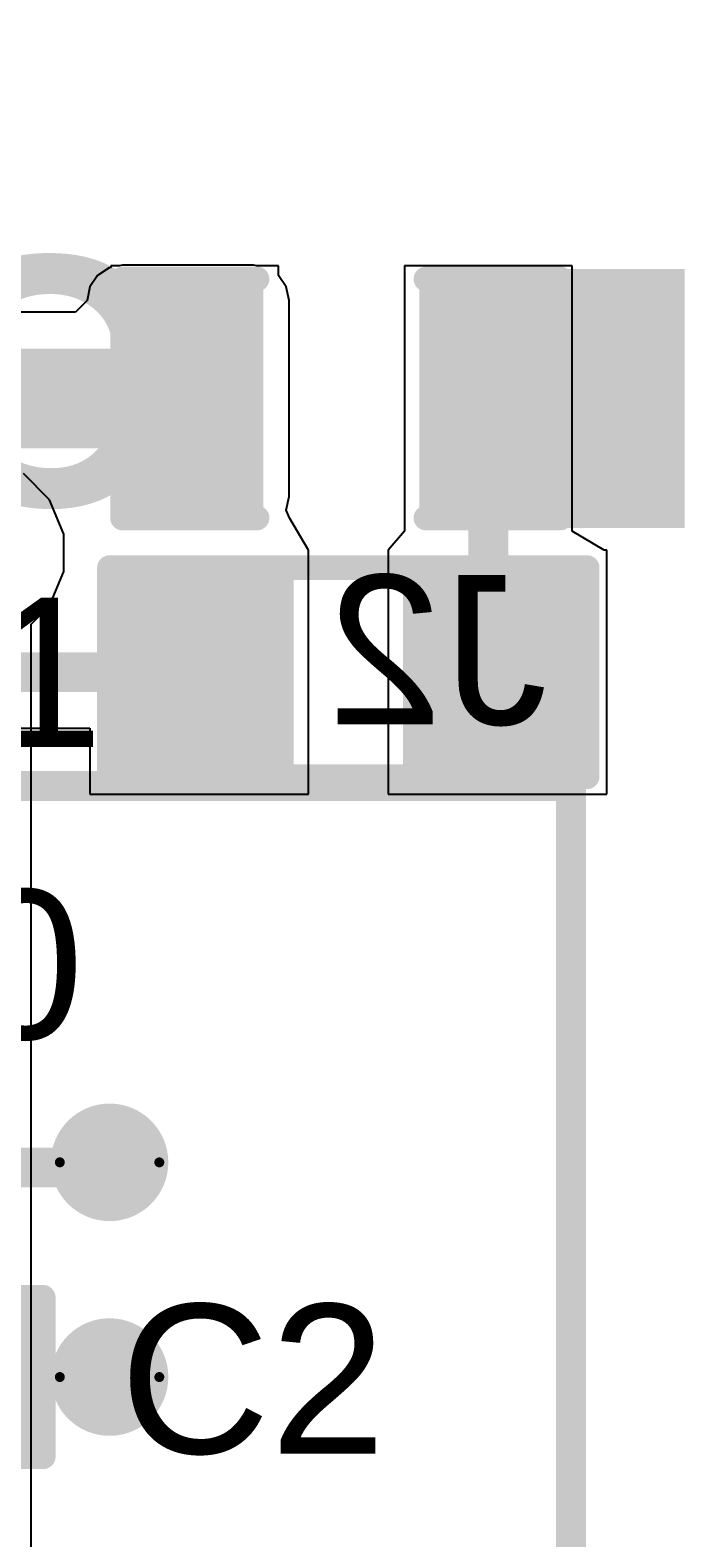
# Model space of a CAD drawing. Header units: inches. Extents: x -18 to 345, y -18 to 43.
# Drawn here: x 8.2 to 11.56, y 4.19 to 11.89 of the extents above; entities that cross this region are included whole.
import ezdxf

# ---------------------------------------------------------------- set-up
doc = ezdxf.new("R2010")
doc.units = ezdxf.units.IN
for name, color, linetype in [('Board Outline', 216, 'Continuous'), ('Bottom Layer', 5, 'Continuous'), ('Bottom Overlay', 54, 'Continuous'), ('Drill Drawing', 1, 'Continuous'), ('Top Layer', 1, 'Continuous'), ('Top Overlay', 2, 'Continuous'), ('Top Paste', 8, 'Continuous'), ('Top Solder', 216, 'Continuous'), ('Via Holes', 16, 'Continuous')]:
    doc.layers.add(name, color=color, linetype=linetype)
doc.styles.add('Arial', font='', dxfattribs={"height": 0.2})
doc.styles.add('Arial_Bold', font='', dxfattribs={"height": 0.2})
doc.styles.get('Arial').set_extended_font_data('Arial')
doc.styles.get('Arial_Bold').set_extended_font_data('Arial', bold=True)

# ---------------------------------------------------------------- blocks, each defined once
blk = doc.blocks.new('R___0603_20')
at = {"layer": 'Top Layer'}
for points in [[(-0.381, 0.4445), (-0.381, -0.4445), (-1.143, -0.4445), (-1.143, 0.4445)], [(1.143, 0.4445), (1.143, -0.4445), (0.381, -0.4445), (0.381, 0.4445)]]:
    blk.add_hatch(color=1, dxfattribs=at).paths.add_polyline_path(points)
at = {"layer": 'Top Paste'}
for points in [[(-0.381, 0.4445), (-0.381, -0.4445), (-1.143, -0.4445), (-1.143, 0.4445)], [(1.143, 0.4445), (1.143, -0.4445), (0.381, -0.4445), (0.381, 0.4445)]]:
    blk.add_hatch(color=8, dxfattribs=at).paths.add_polyline_path(points)
at = {"layer": 'Top Solder'}
for points in [[(-0.2794, 0.5461), (-0.2794, -0.5461), (-1.2446, -0.5461), (-1.2446, 0.5461)], [(1.2446, 0.5461), (1.2446, -0.5461), (0.2794, -0.5461), (0.2794, 0.5461)]]:
    blk.add_hatch(color=216, dxfattribs=at).paths.add_polyline_path(points)
at = {"layer": 'Top Overlay'}
for points in [[(-1.2192, 0.5334, 0.127, 0.127, 0), (1.2192, 0.5334, 0.127, 0.127, 0)], [(-1.2192, -0.5334, 0.127, 0.127, 0), (-1.2192, 0.5334, 0.127, 0.127, 0)], [(1.2192, -0.5334, 0.127, 0.127, 0), (1.2192, 0.5334, 0.127, 0.127, 0)], [(-1.2192, -0.5334, 0.127, 0.127, 0), (1.2192, -0.5334, 0.127, 0.127, 0)]]:
    blk.add_lwpolyline(points, format="xyseb", dxfattribs=at)
for points in [[(-1.25095, 0.5334, 0.0635, 0.0635, 1), (-1.18745, 0.5334, 0.0635, 0.0635, 1)], [(-1.25095, 0.5334, 0.0635, 0.0635, 1), (-1.18745, 0.5334, 0.0635, 0.0635, 1)], [(1.18745, 0.5334, 0.0635, 0.0635, 1), (1.25095, 0.5334, 0.0635, 0.0635, 1)], [(1.18745, 0.5334, 0.0635, 0.0635, 1), (1.25095, 0.5334, 0.0635, 0.0635, 1)], [(-1.25095, -0.5334, 0.0635, 0.0635, 1), (-1.18745, -0.5334, 0.0635, 0.0635, 1)], [(-1.25095, -0.5334, 0.0635, 0.0635, 1), (-1.18745, -0.5334, 0.0635, 0.0635, 1)], [(1.18745, -0.5334, 0.0635, 0.0635, 1), (1.25095, -0.5334, 0.0635, 0.0635, 1)], [(1.18745, -0.5334, 0.0635, 0.0635, 1), (1.25095, -0.5334, 0.0635, 0.0635, 1)]]:
    blk.add_lwpolyline(points, format="xyseb", close=True, dxfattribs=at)
blk = doc.blocks.new('LED_0603_23')
at = {"layer": 'Top Layer'}
for points in [[(-1, 0.5), (-0.5, 0.5), (-0.5, -0.5), (-1, -0.5)], [(0.5, 0.5), (1, 0.5), (1, -0.5), (0.5, -0.5)]]:
    blk.add_hatch(color=1, dxfattribs=at).paths.add_polyline_path(points)
at = {"layer": 'Top Overlay'}
blk.add_hatch(color=2, dxfattribs=at).paths.add_polyline_path([(1.1176, -0.6604), (1.7526, -0.6604), (1.7526, 0.6604), (1.1176, 0.6604)])
at = {"layer": 'Top Paste'}
for points in [[(-1, 0.5), (-0.5, 0.5), (-0.5, -0.5), (-1, -0.5)], [(0.5, 0.5), (1, 0.5), (1, -0.5), (0.5, -0.5)]]:
    blk.add_hatch(color=8, dxfattribs=at).paths.add_polyline_path(points)
at = {"layer": 'Top Solder'}
for points in [[(-1.1016, 0.6016), (-0.3984, 0.6016), (-0.3984, -0.6016), (-1.1016, -0.6016)], [(0.3984, 0.6016), (1.1016, 0.6016), (1.1016, -0.6016), (0.3984, -0.6016)]]:
    blk.add_hatch(color=216, dxfattribs=at).paths.add_polyline_path(points)
at = {"layer": 'Top Overlay'}
for points in [[(-1.1176, -0.6096, 0.127, 0.127, 0), (-1.1176, 0.6096, 0.127, 0.127, 0)], [(-1.1176, 0.6096, 0.127, 0.127, 0), (-0.4318, 0.6096, 0.127, 0.127, 0)], [(0.4318, 0.6096, 0.127, 0.127, 0), (1.1176, 0.6096, 0.127, 0.127, 0)], [(1.1176, -0.6096, 0.127, 0.127, 0), (1.1176, 0.6096, 0.127, 0.127, 0)], [(-1.1176, -0.6096, 0.127, 0.127, 0), (-0.4318, -0.6096, 0.127, 0.127, 0)], [(0.4318, -0.6096, 0.127, 0.127, 0), (1.1176, -0.6096, 0.127, 0.127, 0)]]:
    blk.add_lwpolyline(points, format="xyseb", dxfattribs=at)
for points in [[(-1.1494, 0.6096, 0.0635, 0.0635, 1), (-1.0858, 0.6096, 0.0635, 0.0635, 1)], [(-1.1494, 0.6096, 0.0635, 0.0635, 1), (-1.0858, 0.6096, 0.0635, 0.0635, 1)], [(-0.4636, 0.6096, 0.0635, 0.0635, 1), (-0.4001, 0.6096, 0.0635, 0.0635, 1)], [(0.4001, 0.6096, 0.0635, 0.0635, 1), (0.4636, 0.6096, 0.0635, 0.0635, 1)], [(1.0859, 0.6096, 0.0635, 0.0635, 1), (1.1494, 0.6096, 0.0635, 0.0635, 1)], [(1.0859, 0.6096, 0.0635, 0.0635, 1), (1.1494, 0.6096, 0.0635, 0.0635, 1)], [(-1.1494, -0.6096, 0.0635, 0.0635, 1), (-1.0858, -0.6096, 0.0635, 0.0635, 1)], [(-1.1494, -0.6096, 0.0635, 0.0635, 1), (-1.0858, -0.6096, 0.0635, 0.0635, 1)], [(-0.4636, -0.6096, 0.0635, 0.0635, 1), (-0.4001, -0.6096, 0.0635, 0.0635, 1)], [(0.4001, -0.6096, 0.0635, 0.0635, 1), (0.4636, -0.6096, 0.0635, 0.0635, 1)], [(1.0859, -0.6096, 0.0635, 0.0635, 1), (1.1494, -0.6096, 0.0635, 0.0635, 1)], [(1.0859, -0.6096, 0.0635, 0.0635, 1), (1.1494, -0.6096, 0.0635, 0.0635, 1)]]:
    blk.add_lwpolyline(points, format="xyseb", close=True, dxfattribs=at)
blk = doc.blocks.new('CR2032_BS_6_1_B_25')
at = {"layer": 'Bottom Overlay'}
for points in [[(-11.2855, 8.0299, 0.1524, 0.1524, 0), (10.9668, 8.0299, 0.1524, 0.1524, 0)], [(10.9668, 1.9369, 0.1524, 0.1524, 0), (10.9668, 8.0299, 0.1524, 0.1524, 0)]]:
    blk.add_lwpolyline(points, format="xyseb", dxfattribs=at)
blk.add_lwpolyline([(10.9287, 8.0299, 0.0762, 0.0762, 1), (11.0049, 8.0299, 0.0762, 0.0762, 1)], format="xyseb", close=True, dxfattribs=at)
blk.add_lwpolyline([(10.9287, 8.0299, 0.0762, 0.0762, 1), (11.0049, 8.0299, 0.0762, 0.0762, 1)], format="xyseb", close=True, dxfattribs=at)
blk = doc.blocks.new('C___0402_42')
at = {"layer": 'Top Layer'}
for points in [[(-0.6985, -0.3175), (-0.6985, 0.3175), (-0.2413, 0.3175), (-0.2413, -0.3175)], [(0.2413, -0.3175), (0.2413, 0.3175), (0.6985, 0.3175), (0.6985, -0.3175)]]:
    blk.add_hatch(color=1, dxfattribs=at).paths.add_polyline_path(points)
at = {"layer": 'Top Paste'}
for points in [[(-0.6985, -0.3175), (-0.6985, 0.3175), (-0.2413, 0.3175), (-0.2413, -0.3175)], [(0.2413, -0.3175), (0.2413, 0.3175), (0.6985, 0.3175), (0.6985, -0.3175)]]:
    blk.add_hatch(color=8, dxfattribs=at).paths.add_polyline_path(points)
at = {"layer": 'Top Solder'}
for points in [[(-0.7585, -0.3775), (-0.7585, 0.3775), (-0.1813, 0.3775), (-0.1813, -0.3775)], [(0.1813, -0.3775), (0.1813, 0.3775), (0.7585, 0.3775), (0.7585, -0.3775)]]:
    blk.add_hatch(color=216, dxfattribs=at).paths.add_polyline_path(points)
at = {"layer": 'Top Overlay'}
for points in [[(-0.7874, 0.4064, 0.127, 0.127, 0), (-0.7874, -0.4064, 0.127, 0.127, 0)], [(-0.2794, 0.4064, 0.127, 0.127, 0), (-0.7874, 0.4064, 0.127, 0.127, 0)], [(0.7874, 0.4064, 0.127, 0.127, 0), (0.2794, 0.4064, 0.127, 0.127, 0)], [(0.7874, 0.4064, 0.127, 0.127, 0), (0.7874, -0.4064, 0.127, 0.127, 0)], [(-0.2794, -0.4064, 0.127, 0.127, 0), (-0.7874, -0.4064, 0.127, 0.127, 0)], [(0.7874, -0.4064, 0.127, 0.127, 0), (0.2794, -0.4064, 0.127, 0.127, 0)]]:
    blk.add_lwpolyline(points, format="xyseb", dxfattribs=at)
for points in [[(-0.8191, 0.4064, 0.0635, 0.0635, 1), (-0.7556, 0.4064, 0.0635, 0.0635, 1)], [(-0.8191, 0.4064, 0.0635, 0.0635, 1), (-0.7556, 0.4064, 0.0635, 0.0635, 1)], [(-0.3111, 0.4064, 0.0635, 0.0635, 1), (-0.2477, 0.4064, 0.0635, 0.0635, 1)], [(0.2477, 0.4064, 0.0635, 0.0635, 1), (0.3111, 0.4064, 0.0635, 0.0635, 1)], [(0.7556, 0.4064, 0.0635, 0.0635, 1), (0.8191, 0.4064, 0.0635, 0.0635, 1)], [(0.7556, 0.4064, 0.0635, 0.0635, 1), (0.8191, 0.4064, 0.0635, 0.0635, 1)], [(-0.8191, -0.4064, 0.0635, 0.0635, 1), (-0.7556, -0.4064, 0.0635, 0.0635, 1)], [(-0.8191, -0.4064, 0.0635, 0.0635, 1), (-0.7556, -0.4064, 0.0635, 0.0635, 1)], [(-0.3111, -0.4064, 0.0635, 0.0635, 1), (-0.2477, -0.4064, 0.0635, 0.0635, 1)], [(0.2477, -0.4064, 0.0635, 0.0635, 1), (0.3111, -0.4064, 0.0635, 0.0635, 1)], [(0.7556, -0.4064, 0.0635, 0.0635, 1), (0.8191, -0.4064, 0.0635, 0.0635, 1)], [(0.7556, -0.4064, 0.0635, 0.0635, 1), (0.8191, -0.4064, 0.0635, 0.0635, 1)]]:
    blk.add_lwpolyline(points, format="xyseb", close=True, dxfattribs=at)

msp = doc.modelspace()

# ---------------------------------------------------------------- hatches: boundary and pattern name
at = {"layer": 'Bottom Layer'}
h = msp.add_hatch(color=5, dxfattribs=at)
edge = h.paths.add_edge_path()
edge.add_arc((8.6106, 6.1089), 0.3, 0, 360)
h = msp.add_hatch(color=5, dxfattribs=at)
edge = h.paths.add_edge_path()
edge.add_arc((8.6106, 5.0131), 0.3, 0, 360)
at = {"layer": 'Top Layer'}
msp.add_hatch(color=1, dxfattribs=at).paths.add_polyline_path([(8.6774, 9.5076), (9.3458, 9.5076), (9.3458, 10.5076), (8.6774, 10.5076)])
h = msp.add_hatch(color=1, dxfattribs=at)
edge = h.paths.add_edge_path()
edge.add_arc((8.6106, 6.1089), 0.3, 0, 360)
h = msp.add_hatch(color=1, dxfattribs=at)
edge = h.paths.add_edge_path()
edge.add_arc((8.6106, 5.0131), 0.3, 0, 360)
at = {"layer": 'Via Holes'}
h = msp.add_hatch(color=7, dxfattribs=at)
edge = h.paths.add_edge_path()
edge.add_arc((8.6106, 6.1089), 0.15, 0, 360)
h = msp.add_hatch(color=7, dxfattribs=at)
edge = h.paths.add_edge_path()
edge.add_arc((8.6106, 5.0131), 0.15, 0, 360)

# ---------------------------------------------------------------- linework, layer by layer
at = {"layer": 'Board Outline'}
msp.add_lwpolyline([(17.5, 0, 0.076, 0.076, 1), (-17.5, 0, 0.076, 0.076, 1)], format="xyseb", close=True, dxfattribs=at)
at = {"layer": 'Bottom Layer'}
for p, q in [((8.3045, 9.4909), (8.1701, 9.6253)), ((8.3772, 9.3152), (8.3045, 9.4909)), ((8.3772, 9.1252), (8.3772, 9.3152)), ((8.3045, 8.9495), (8.3772, 9.1252)), ((8.2102, 8.8553), (8.3045, 8.9495)), ((8.2102, -9.0839), (8.2102, 8.8553))]:
    msp.add_line(p, q, dxfattribs=at)
at = {"layer": 'Drill Drawing'}
for points in [[(8.8646, 6.1089, 0.0508, 0.0508, 1), (8.3566, 6.1089, 0.0508, 0.0508, 1)], [(8.3439, 6.1089, 0.0254, 0.0254, 1), (8.3693, 6.1089, 0.0254, 0.0254, 1)], [(8.8519, 6.1089, 0.0254, 0.0254, 1), (8.8773, 6.1089, 0.0254, 0.0254, 1)], [(8.8646, 5.0131, 0.0508, 0.0508, 1), (8.3566, 5.0131, 0.0508, 0.0508, 1)], [(8.3439, 5.0131, 0.0254, 0.0254, 1), (8.3693, 5.0131, 0.0254, 0.0254, 1)], [(8.8519, 5.0131, 0.0254, 0.0254, 1), (8.8773, 5.0131, 0.0254, 0.0254, 1)]]:
    msp.add_lwpolyline(points, format="xyseb", close=True, dxfattribs=at)
at = {"layer": 'Top Layer'}
for p, q in [((8.5492, 10.6358), (8.5099, 10.577)), ((8.608, 10.6751), (8.5492, 10.6358)), ((8.6172, 10.6769), (8.608, 10.6751)), ((8.6599, 10.6854), (8.6172, 10.6854)), ((8.6172, 10.6854), (8.6172, 10.6769)), ((8.6774, 10.6889), (8.6599, 10.6854)), ((9.3458, 10.6889), (8.6774, 10.6889)), ((9.3633, 10.6854), (9.3458, 10.6889)), ((9.4728, 10.6854), (9.3633, 10.6854)), ((9.4728, 10.6366), (9.4728, 10.6854)), ((9.474, 10.6358), (9.4728, 10.6366)), ((9.5133, 10.577), (9.474, 10.6358)), ((10.9728, 10.6854), (10.1172, 10.6854)), ((10.1172, 10.6854), (10.1172, 9.3298)), ((10.9728, 9.3298), (10.9728, 10.6854)), ((8.5099, 10.577), (8.4961, 10.5076)), ((9.5271, 10.5076), (9.5133, 10.577)), ((8.4961, 10.5076), (8.4364, 10.4479)), ((9.5271, 9.5076), (9.5271, 10.5076)), ((8.4364, 10.4479), (6.7863, 10.4479)), ((9.5133, 9.4382), (9.5271, 9.5076)), ((9.5306, 9.3949), (9.5133, 9.4382)), ((9.6266, 9.2329), (9.5306, 9.3949)), ((10.1172, 9.3298), (10.033, 9.2329)), ((11.1359, 9.2329), (10.9728, 9.3298)), ((9.6266, 7.9883), (9.6266, 9.2329)), ((9.6266, 9.2329), (9.6266, 9.2329)), ((9.6266, 9.2329), (9.6266, 9.2329)), ((10.033, 9.2329), (10.033, 9.2329)), ((10.033, 9.2329), (10.033, 7.9883)), ((11.1506, 9.2329), (11.1359, 9.2329)), ((11.1506, 7.9883), (11.1506, 9.2329)), ((4.8917, 8.3257), (8.509, 8.3257)), ((8.509, 8.3257), (8.509, 7.9883)), ((8.509, 7.9883), (9.6266, 7.9883)), ((10.033, 7.9883), (11.1506, 7.9883))]:
    msp.add_line(p, q, dxfattribs=at)
for points in [[(6.6294, 10.0076, 0.508, 0.508, 0), (9.045, 10.0076, 0.508, 0.508, 0)], [(10.545, 8.6574, 0.2032, 0.2032, 0), (10.545, 10.0076, 0.2032, 0.2032, 0)], [(10.545, 8.6574, 0.254, 0.254, 0), (10.5918, 8.6106, 0.254, 0.254, 0)], [(4.7737, 8.6106, 0.2032, 0.2032, 0), (9.0678, 8.6106, 0.2032, 0.2032, 0)], [(5.7914, 6.0831, 0.2032, 0.2032, 0), (8.5849, 6.0831, 0.2032, 0.2032, 0)], [(8.5849, 6.0831, 0.2032, 0.2032, 0), (8.6106, 6.1089, 0.2032, 0.2032, 0)], [(7.9538, 5.0131, 0.2032, 0.2032, 0), (8.6106, 5.0131, 0.2032, 0.2032, 0)]]:
    msp.add_lwpolyline(points, format="xyseb", dxfattribs=at)
for points in [[(8.918, 10.0076, 0.254, 0.254, 1), (9.172, 10.0076, 0.254, 0.254, 1)], [(10.4942, 10.0076, 0.1016, 0.1016, 1), (10.5958, 10.0076, 0.1016, 0.1016, 1)], [(10.4815, 8.6574, 0.127, 0.127, 1), (10.6085, 8.6574, 0.127, 0.127, 1)], [(9.017, 8.6106, 0.1016, 0.1016, 1), (9.1186, 8.6106, 0.1016, 0.1016, 1)], [(10.4942, 8.6574, 0.1016, 0.1016, 1), (10.5958, 8.6574, 0.1016, 0.1016, 1)], [(10.5283, 8.6106, 0.127, 0.127, 1), (10.6553, 8.6106, 0.127, 0.127, 1)], [(8.5341, 6.0831, 0.1016, 0.1016, 1), (8.6357, 6.0831, 0.1016, 0.1016, 1)], [(8.5341, 6.0831, 0.1016, 0.1016, 1), (8.6357, 6.0831, 0.1016, 0.1016, 1)], [(8.5598, 6.1089, 0.1016, 0.1016, 1), (8.6614, 6.1089, 0.1016, 0.1016, 1)], [(8.5598, 5.0131, 0.1016, 0.1016, 1), (8.6614, 5.0131, 0.1016, 0.1016, 1)]]:
    msp.add_lwpolyline(points, format="xyseb", close=True, dxfattribs=at)

# ---------------------------------------------------------------- block references
for name, p in [('LED_0603_23', (9.795, 10.0076)), ('R___0603_20', (9.8298, 8.6106)), ('CR2032_BS_6_1_B_25', (0, 0))]:
    msp.add_blockref(name, p)
at = {"rotation": 180}
msp.add_blockref('C___0402_42', (7.4839, 5.0131), dxfattribs=at)

# ---------------------------------------------------------------- texts
at = {"layer": 'Bottom Overlay', "style": 'Arial', "text_generation_flag": 2}
msp.add_text('J2', height=0.762, dxfattribs=at).set_placement((10.8456, 8.344))
at = {"layer": 'Top Overlay', "style": 'Arial_Bold'}
msp.add_text('VCC', height=1.27, rotation=360, dxfattribs=at).set_placement((5.1612, 9.461))
at = {"layer": 'Top Overlay', "style": 'Arial'}
for s, p in [('R1', (7.2174, 8.2296)), ('C10', (6.5264, 6.7382)), ('C2', (8.6616, 4.6229))]:
    msp.add_text(s, height=0.762, dxfattribs=at).set_placement(p)

doc.saveas('drawing.dxf')
